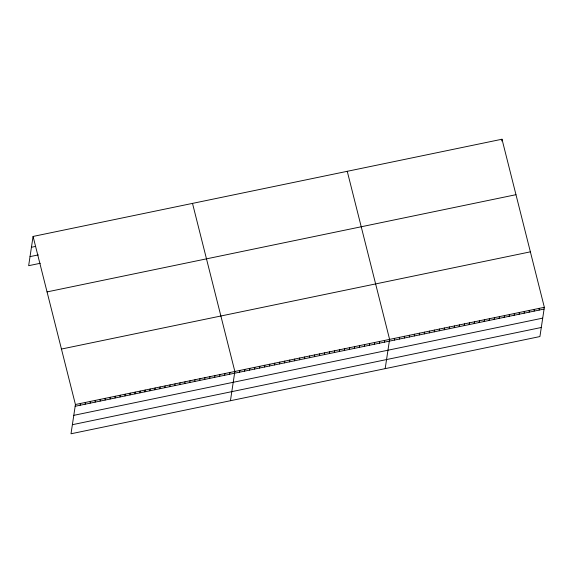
<?xml version="1.0" encoding="UTF-8"?>
<svg xmlns="http://www.w3.org/2000/svg" width="573" height="573" viewBox="0 0 573 573"><rect width="100%" height="100%" fill="white"/><g stroke="black" fill="none" stroke-linecap="round" stroke-linejoin="round"><path stroke-width="0.86" d="M33.076 236.441L75.428 404.517L71.002 433.775L539.924 336.559L544.35 307.307L501.998 139.225L33.076 236.441L28.65 265.693L40.275 263.286M80.141 405.24L80.406 403.485M85.126 404.209L85.391 402.454M90.111 403.17L90.376 401.422M95.089 402.139L95.354 400.391M100.074 401.107L100.339 399.352M105.06 400.076L105.325 398.321M110.037 399.044L110.303 397.29M115.023 398.006L115.288 396.258M120.001 396.974L120.266 395.227M124.986 395.943L125.251 394.188M129.971 394.912L130.236 393.157M134.949 393.873L135.214 392.125M139.934 392.842L140.199 391.094M144.912 391.81L145.177 390.055M149.897 390.779L150.162 389.024M154.882 389.747L155.147 387.993M159.86 388.709L160.125 386.961M164.845 387.677L165.11 385.93M169.823 386.646L170.088 384.891M174.808 385.615L175.073 383.86M179.793 384.583L180.058 382.828M184.771 383.545L185.036 381.797M189.756 382.513L190.021 380.766M194.741 381.482L195.006 379.727M199.719 380.451L199.984 378.696M204.704 379.419L204.969 377.664M209.682 378.381L209.947 376.633M214.667 377.349L214.932 375.601M219.652 376.318L219.917 374.563M224.63 375.286L224.895 373.532M229.615 374.248L229.88 372.5M230.439 400.72L234.858 371.469L192.507 203.386M239.586 372.185L239.851 370.43M244.578 371.146L244.843 369.399M249.57 370.115L249.835 368.36M254.562 369.076L254.827 367.329M259.555 368.045L259.82 366.29M264.547 367.007L264.812 365.259M269.539 365.975L269.804 364.22M274.531 364.937L274.796 363.189M279.524 363.905L279.789 362.15M284.516 362.867L284.781 361.119M289.508 361.835L289.773 360.08M294.501 360.797L294.766 359.049M299.486 359.765L299.751 358.01M304.478 358.734L304.743 356.979M309.47 357.695L309.735 355.94M314.462 356.664L314.727 354.909M319.455 355.625L319.72 353.87M324.447 354.594L324.712 352.839M329.439 353.555L329.704 351.808M334.431 352.524L334.696 350.769M339.424 351.485L339.689 349.738M344.416 350.454L344.681 348.699M349.408 349.415L349.673 347.668M354.401 348.384L354.666 346.629M359.393 347.345L359.658 345.598M364.385 346.314L364.65 344.559M369.37 345.275L369.635 343.528M374.362 344.244L374.627 342.489M379.355 343.206L379.62 341.458M384.347 342.174L384.612 340.419M385.178 368.64L389.604 339.388L347.252 171.306M394.331 340.104L394.596 338.349M399.324 339.066L399.589 337.318M404.316 338.034L404.581 336.279M409.308 336.996L409.573 335.248M414.3 335.964L414.565 334.209M419.293 334.926L419.558 333.178M424.285 333.894L424.55 332.139M429.277 332.856L429.542 331.108M434.27 331.824L434.535 330.069M439.255 330.786L439.52 329.038M444.247 329.754L444.512 328M449.239 328.723L449.504 326.968M454.231 327.684L454.496 325.93M459.224 326.653L459.489 324.898M464.216 325.614L464.481 323.86M469.208 324.583L469.473 322.828M474.2 323.544L474.465 321.797M501.733 140.979L501.998 139.225M479.193 322.513L479.458 320.758M484.185 321.474L484.45 319.727M489.177 320.443L489.442 318.688M494.17 319.405L494.435 317.657M499.162 318.373L499.427 316.618M504.154 317.335L504.419 315.587M509.146 316.303L509.404 314.548M514.131 315.265L514.396 313.517M519.124 314.233L519.389 312.478M524.116 313.195L524.381 311.447M529.108 312.163L529.373 310.408M534.1 311.125L534.365 309.377M539.093 310.093L539.358 308.338M31.436 247.264L35.59 246.404M30.025 256.618L38.327 254.899M47.05 291.908L515.972 194.691M61.454 349.05L530.376 251.841M75.428 404.517L544.35 307.307M75.163 406.271L544.085 309.055M73.788 415.346L542.71 318.137M72.377 424.7L541.299 327.484"/></g></svg>
